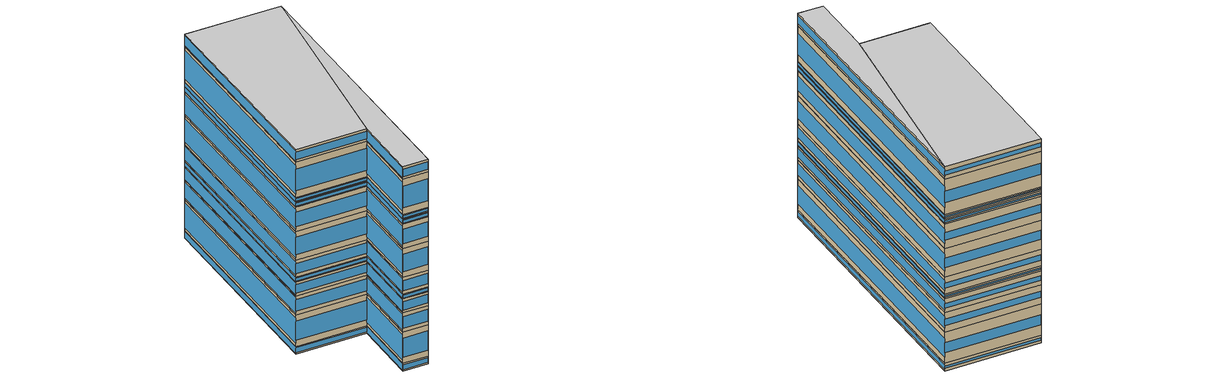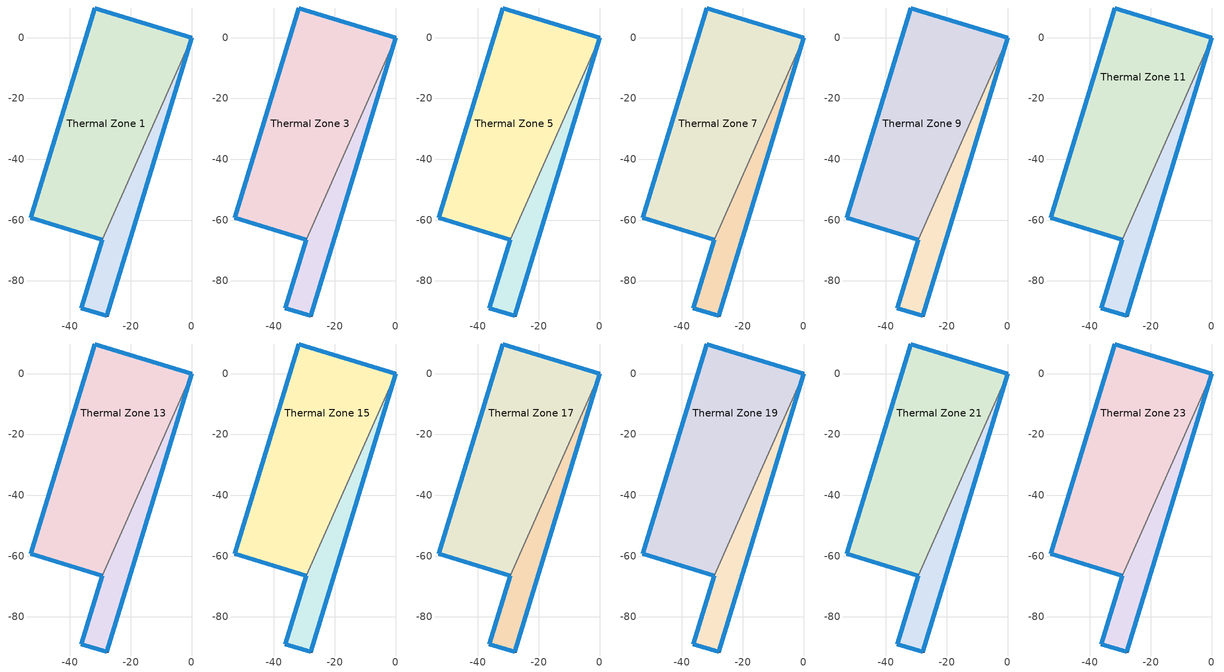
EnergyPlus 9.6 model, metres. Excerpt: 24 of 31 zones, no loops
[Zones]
Thermal Zone 1
 floor ground (ExtSlabCarpet): 0,0 -29.35,-66.42 -52.87,-59.23 -31.79,9.72 z0
 wall outside (Ext Wall): 0,0 -31.79,9.72 -52.87,-59.23 -29.35,-66.42 z0:2.76
 wall to Thermal Zone 2 (Interior Wall): -29.35,-66.42 0,0 z0:2.76
 window (Ext Window): -31.79,9.71 -52.86,-59.22 z0.28:2.48; -52.86,-59.23 -29.36,-66.42 z0.54:2.22; -0.01,0 -31.78,9.72 z0.94:1.82
Thermal Zone 2
 floor ground (ExtSlabCarpet): -36.25,-89 -29.35,-66.42 0,0 -27.98,-91.53 z0
 wall outside (Ext Wall): -29.35,-66.42 -36.25,-89 -27.98,-91.53 0,0 z0:2.76
 window (Ext Window): -29.35,-66.43 -36.25,-88.99 z0.28:2.48; -36.25,-89 -27.99,-91.53 z0.54:2.22; -27.98,-91.52 0,-0.01 z0.57:2.19
Thermal Zone 3
 floor to Thermal Zone 1 (Interior Floor): 0,0 -29.35,-66.42 -52.87,-59.23 -31.79,9.72 z2.76
 wall outside (Ext Wall): 0,0 -31.79,9.72 -52.87,-59.23 -29.35,-66.42 z2.76:14.23
 wall to Thermal Zone 4 (Interior Wall): -29.35,-66.42 0,0 z2.76:14.23
 window (Ext Window): -31.79,9.71 -52.86,-59.22 z3.91:13.08; -52.86,-59.23 -29.36,-66.42 z5:11.99; -0.01,0 -31.78,9.72 z6.66:10.33
Thermal Zone 4
 floor to Thermal Zone 2 (Interior Floor): 0,0 -27.98,-91.53 -36.25,-89 -29.35,-66.42 z2.76
 wall outside (Ext Wall): -29.35,-66.42 -36.25,-89 -27.98,-91.53 0,0 z2.76:14.23
 window (Ext Window): -29.35,-66.43 -36.25,-88.99 z3.91:13.08; -36.25,-89 -27.99,-91.53 z5:11.99; -27.98,-91.52 0,-0.01 z5.11:11.88
Thermal Zone 5
 floor to Thermal Zone 3 (Interior Floor): 0,0 -29.35,-66.42 -52.87,-59.23 -31.79,9.72 z14.23
 wall outside (Ext Wall): 0,0 -31.79,9.72 -52.87,-59.23 -29.35,-66.42 z14.23:21.27
 wall to Thermal Zone 6 (Interior Wall): -29.35,-66.42 0,0 z14.23:21.27
 window (Ext Window): -31.79,9.71 -52.86,-59.22 z14.93:20.57; -52.86,-59.23 -29.36,-66.42 z15.6:19.9; -0.01,0 -31.78,9.72 z16.62:18.88
Thermal Zone 6
 floor to Thermal Zone 4 (Interior Floor): 0,0 -27.98,-91.53 -36.25,-89 -29.35,-66.42 z14.23
 wall outside (Ext Wall): -29.35,-66.42 -36.25,-89 -27.98,-91.53 0,0 z14.23:21.27
 window (Ext Window): -29.35,-66.43 -36.25,-88.99 z14.93:20.57; -36.25,-89 -27.99,-91.53 z15.6:19.9; -27.98,-91.52 0,-0.01 z15.67:19.83
Thermal Zone 7
 floor to Thermal Zone 5 (Interior Floor): 0,0 -29.35,-66.42 -52.87,-59.23 -31.79,9.72 z21.27
 wall outside (Ext Wall): 0,0 -31.79,9.72 -52.87,-59.23 -29.35,-66.42 z21.27:26.4
 wall to Thermal Zone 8 (Interior Wall): -29.35,-66.42 0,0 z21.27:26.4
 window (Ext Window): -31.79,9.71 -52.86,-59.22 z21.78:25.89; -52.86,-59.23 -29.36,-66.42 z22.27:25.4; -0.01,0 -31.78,9.72 z23.01:24.66
Thermal Zone 8
 floor to Thermal Zone 6 (Interior Floor): 0,0 -27.98,-91.53 -36.25,-89 -29.35,-66.42 z21.27
 wall outside (Ext Wall): -29.35,-66.42 -36.25,-89 -27.98,-91.53 0,0 z21.27:26.4
 window (Ext Window): -29.35,-66.43 -36.25,-88.99 z21.78:25.89; -36.25,-89 -27.99,-91.53 z22.27:25.4; -27.98,-91.52 0,-0.01 z22.32:25.35
Thermal Zone 9
 floor to Thermal Zone 7 (Interior Floor): 0,0 -29.35,-66.42 -52.87,-59.23 -31.79,9.72 z26.4
 wall outside (Ext Wall): 0,0 -31.79,9.72 -52.87,-59.23 -29.35,-66.42 z26.4:28.18
 wall to Thermal Zone 10 (Interior Wall): -29.35,-66.42 0,0 z26.4:28.18
 window (Ext Window): -31.79,9.71 -52.86,-59.22 z26.58:28; -52.86,-59.23 -29.36,-66.42 z26.75:27.83; -0.01,0 -31.78,9.72 z27.01:27.57
Thermal Zone 10
 floor to Thermal Zone 8 (Interior Floor): 0,0 -27.98,-91.53 -36.25,-89 -29.35,-66.42 z26.4
 wall outside (Ext Wall): -29.35,-66.42 -36.25,-89 -27.98,-91.53 0,0 z26.4:28.18
 window (Ext Window): -29.35,-66.43 -36.25,-88.99 z26.58:28; -36.25,-89 -27.99,-91.53 z26.75:27.83; -27.98,-91.52 0,-0.01 z26.76:27.82
Thermal Zone 11
 floor to Thermal Zone 9 (Interior Floor): 0,0 -29.35,-66.42 -52.87,-59.23 -31.79,9.72 z28.18
 wall outside (Ext Wall): 0,0 -31.79,9.72 -52.87,-59.23 -29.35,-66.42 z28.18:34.32
 wall to Thermal Zone 12 (Interior Wall): -29.35,-66.42 0,0 z28.18:34.32
 window (Ext Window): -31.79,9.71 -52.86,-59.22 z28.79:33.71; -52.86,-59.23 -29.36,-66.42 z29.38:33.12; -0.01,0 -31.78,9.72 z30.27:32.23
Thermal Zone 12
 floor to Thermal Zone 10 (Interior Floor): 0,0 -27.98,-91.53 -36.25,-89 -29.35,-66.42 z28.18
 wall outside (Ext Wall): -29.35,-66.42 -36.25,-89 -27.98,-91.53 0,0 z28.18:34.32
 window (Ext Window): -29.35,-66.43 -36.25,-88.99 z28.79:33.71; -36.25,-89 -27.99,-91.53 z29.38:33.12; -27.98,-91.52 0,-0.01 z29.44:33.06
Thermal Zone 13
 floor to Thermal Zone 11 (Interior Floor): 0,0 -29.35,-66.42 -52.87,-59.23 -31.79,9.72 z34.32
 wall outside (Ext Wall): 0,0 -31.79,9.72 -52.87,-59.23 -29.35,-66.42 z34.32:44.9
 wall to Thermal Zone 14 (Interior Wall): -29.35,-66.42 0,0 z34.32:44.9
 window (Ext Window): -31.79,9.71 -52.86,-59.22 z35.38:43.84; -52.86,-59.23 -29.36,-66.42 z36.38:42.84; -0.01,0 -31.78,9.72 z37.92:41.3
Thermal Zone 14
 floor to Thermal Zone 12 (Interior Floor): 0,0 -27.98,-91.53 -36.25,-89 -29.35,-66.42 z34.32
 wall outside (Ext Wall): -29.35,-66.42 -36.25,-89 -27.98,-91.53 0,0 z34.32:44.9
 window (Ext Window): -29.35,-66.43 -36.25,-88.99 z35.38:43.84; -36.25,-89 -27.99,-91.53 z36.38:42.84; -27.98,-91.52 0,-0.01 z36.49:42.73
Thermal Zone 15
 floor to Thermal Zone 13 (Interior Floor): 0,0 -29.35,-66.42 -52.87,-59.23 -31.79,9.72 z44.9
 wall outside (Ext Wall): 0,0 -31.79,9.72 -52.87,-59.23 -29.35,-66.42 z44.9:53.79
 wall to Thermal Zone 16 (Interior Wall): -29.35,-66.42 0,0 z44.9:53.79
 window (Ext Window): -31.79,9.71 -52.86,-59.22 z45.79:52.9; -52.86,-59.23 -29.36,-66.42 z46.63:52.06; -0.01,0 -31.78,9.72 z47.92:50.77
Thermal Zone 16
 floor to Thermal Zone 14 (Interior Floor): 0,0 -27.98,-91.53 -36.25,-89 -29.35,-66.42 z44.9
 wall outside (Ext Wall): -29.35,-66.42 -36.25,-89 -27.98,-91.53 0,0 z44.9:53.79
 window (Ext Window): -29.35,-66.43 -36.25,-88.99 z45.79:52.9; -36.25,-89 -27.99,-91.53 z46.63:52.06; -27.98,-91.52 0,-0.01 z46.72:51.97
Thermal Zone 17
 floor to Thermal Zone 15 (Interior Floor): 0,0 -29.35,-66.42 -52.87,-59.23 -31.79,9.72 z53.79
 wall outside (Ext Wall): 0,0 -31.79,9.72 -52.87,-59.23 -29.35,-66.42 z53.79:55.67
 wall to Thermal Zone 18 (Interior Wall): -29.35,-66.42 0,0 z53.79:55.67
 window (Ext Window): -31.79,9.71 -52.86,-59.22 z53.98:55.48; -52.86,-59.23 -29.36,-66.42 z54.16:55.3; -0.01,0 -31.78,9.72 z54.43:55.03
Thermal Zone 18
 floor to Thermal Zone 16 (Interior Floor): 0,0 -27.98,-91.53 -36.25,-89 -29.35,-66.42 z53.79
 wall outside (Ext Wall): -29.35,-66.42 -36.25,-89 -27.98,-91.53 0,0 z53.79:55.67
 window (Ext Window): -29.35,-66.43 -36.25,-88.99 z53.98:55.48; -36.25,-89 -27.99,-91.53 z54.16:55.3; -27.98,-91.52 0,-0.01 z54.18:55.28
Thermal Zone 19
 floor to Thermal Zone 17 (Interior Floor): 0,0 -29.35,-66.42 -52.87,-59.23 -31.79,9.72 z55.67
 wall outside (Ext Wall): 0,0 -31.79,9.72 -52.87,-59.23 -29.35,-66.42 z55.67:57.27
 wall to Thermal Zone 20 (Interior Wall): -29.35,-66.42 0,0 z55.67:57.27
 window (Ext Window): -31.79,9.71 -52.86,-59.22 z55.83:57.11; -52.86,-59.23 -29.36,-66.42 z55.98:56.96; -0.01,0 -31.78,9.72 z56.21:56.73
Thermal Zone 20
 floor to Thermal Zone 18 (Interior Floor): 0,0 -27.98,-91.53 -36.25,-89 -29.35,-66.42 z55.67
 wall outside (Ext Wall): -29.35,-66.42 -36.25,-89 -27.98,-91.53 0,0 z55.67:57.27
 window (Ext Window): -29.35,-66.43 -36.25,-88.99 z55.83:57.11; -36.25,-89 -27.99,-91.53 z55.98:56.96; -27.98,-91.52 0,-0.01 z56:56.94
Thermal Zone 21
 floor to Thermal Zone 19 (Interior Floor): 0,0 -29.35,-66.42 -52.87,-59.23 -31.79,9.72 z57.27
 wall outside (Ext Wall): 0,0 -31.79,9.72 -52.87,-59.23 -29.35,-66.42 z57.27:70.3
 wall to Thermal Zone 22 (Interior Wall): -29.35,-66.42 0,0 z57.27:70.3
 window (Ext Window): -31.79,9.71 -52.86,-59.22 z58.57:69; -52.86,-59.23 -29.36,-66.42 z59.81:67.76; -0.01,0 -31.78,9.72 z61.7:65.87
Thermal Zone 22
 floor to Thermal Zone 20 (Interior Floor): 0,0 -27.98,-91.53 -36.25,-89 -29.35,-66.42 z57.27
 wall outside (Ext Wall): -29.35,-66.42 -36.25,-89 -27.98,-91.53 0,0 z57.27:70.3
 window (Ext Window): -29.35,-66.43 -36.25,-88.99 z58.57:69; -36.25,-89 -27.99,-91.53 z59.81:67.76; -27.98,-91.52 0,-0.01 z59.94:67.63
Thermal Zone 23
 floor to Thermal Zone 21 (Interior Floor): 0,0 -29.35,-66.42 -52.87,-59.23 -31.79,9.72 z70.3
 wall outside (Ext Wall): 0,0 -31.79,9.72 -52.87,-59.23 -29.35,-66.42 z70.3:74.86
 wall to Thermal Zone 24 (Interior Wall): -29.35,-66.42 0,0 z70.3:74.86
 window (Ext Window): -31.79,9.71 -52.86,-59.22 z70.76:74.4; -52.86,-59.23 -29.36,-66.42 z71.19:73.97; -0.01,0 -31.78,9.72 z71.85:73.31
 ceiling to Thermal Zone 25 (Interior Ceiling): 0,0 -31.79,9.72 -52.87,-59.23 -29.35,-66.42 z74.86
Thermal Zone 24
 floor to Thermal Zone 22 (Interior Floor): 0,0 -27.98,-91.53 -36.25,-89 -29.35,-66.42 z70.3
 wall outside (Ext Wall): -29.35,-66.42 -36.25,-89 -27.98,-91.53 0,0 z70.3:74.86
 window (Ext Window): -29.35,-66.43 -36.25,-88.99 z70.76:74.4; -36.25,-89 -27.99,-91.53 z71.19:73.97; -27.98,-91.52 0,-0.01 z71.23:73.93
 ceiling to Thermal Zone 26 (Interior Ceiling): 0,0 -29.35,-66.42 -36.25,-89 -27.98,-91.53 z74.86
[Building]
Building 1: North Axis {deg}=-0
[Site:Location]
Washington Dc Dulles IntL Ar: Latitude {deg}=38.98; Longitude {deg}=-77.47; Time Zone {hr}=-5; Elevation {m}=82
[SizingPeriod:DesignDay] Day of Month=21; Dry-Bulb Temperature Range Modifier Type=DefaultMultipliers; Barometric Pressure {Pa}=86790; Rain Indicator=No; Snow Indicator=No; Daylight Saving Time Indicator=No; Begin Environment Reset Mode=FullResetAtBeginEnvironment
Name | Month | Day Type | Maximum Dry-Bulb Temperature {C} | Daily Dry-Bulb Temperature Range {deltaC} | Humidity Condition Type | Wetbulb or DewPoint at Maximum Dry-Bulb {C} | Wind Speed {m/s} | Wind Direction {deg} | Solar Model Indicator | ASHRAE Clear Sky Optical Depth for Beam Irradiance (taub) | ASHRAE Clear Sky Optical Depth for Diffuse Irradiance (taud) | Enthalpy at Maximum Dry-Bulb {J/kg} | Sky Clearness
SALT-LAKE-CITY-IAP Ann Clg .4% Condns DB=>MWB | 7 | SummerDesignDay | 36.5 | 14.4 | Wetbulb | 17.1 | 5 | 340 | ASHRAETau | 0.339 | 2.366
SALT-LAKE-CITY-IAP Ann Clg .4% Condns DP=>MDB | 7 | SummerDesignDay | 22.5 | 14.4 | Dewpoint | 15.6 | 5 | 340 | ASHRAETau | 0.339 | 2.366
SALT-LAKE-CITY-IAP Ann Clg .4% Condns Enth=>MDB | 7 | SummerDesignDay | 30.8 | 14.4 | Enthalpy |  | 5 | 340 | ASHRAETau | 0.339 | 2.366 | 59300
SALT-LAKE-CITY-IAP Ann Clg .4% Condns WB=>MDB | 7 | SummerDesignDay | 31.2 | 14.4 | Wetbulb | 19 | 5 | 340 | ASHRAETau | 0.339 | 2.366
SALT-LAKE-CITY-IAP Ann Htg 99.6% Condns DB | 1 | WinterDesignDay | -12.4 | 0 | Wetbulb | -12.4 | 2.6 | 140 | ASHRAEClearSky |  |  |  | 0
SALT-LAKE-CITY-IAP Ann Htg Wind 99.6% Condns WS=>MCDB | 1 | WinterDesignDay | 6.8 | 0 | Wetbulb | 6.8 | 12.4 | 140 | ASHRAEClearSky |  |  |  | 0
SALT-LAKE-CITY-IAP Ann Hum_n 99.6% Condns DP=>MCDB | 1 | WinterDesignDay | -10.7 | 0 | Dewpoint | -16.2 | 2.6 | 140 | ASHRAEClearSky |  |  |  | 0
[Material] Thermal Absorptance=0.9
Name | Roughness | Thickness m | Conductivity W/m-K | Density kg/m3 | Specific Heat J/kg-K | Solar Absorptance | Visible Absorptance
wall concrete | MediumRough | 0.03 | 0.5 | 2243 | 837 | 0.65 | 0.65
Wall Insulation [18] | MediumRough | 0.1693 | 0.049 | 265 | 836.8 | 0.7 | 0.7
F16 Acoustic tile | MediumSmooth | 0.0191 | 0.06 | 368 | 590 | 0.3 | 0.3
M11 100mm lightweight concrete | MediumRough | 0.1016 | 0.53 | 1280 | 840 | 0.5 | 0.5
MAT-CC05 4 HW CONCRETE | Rough | 0.1016 | 1.311 | 2240 | 836.8 | 0.85 | 0.85
G01a 19mm gypsum board | MediumSmooth | 0.019 | 0.16 | 800 | 1090 | 0.4 | 0.4
[Material:AirGap]
Name | Thermal Resistance m2-K/W
F04 Wall air space resistance | 0.15
F05 Ceiling air space resistance | 0.18
[Material:NoMass]
CP02 CARPET PAD: Roughness=Smooth; Thermal Resistance m2-K/W=0.1; Thermal Absorptance=0.9; Solar Absorptance=0.8; Visible Absorptance=0.8
[WindowMaterial:SimpleGlazingSystem]
Window Material Simple Glazing System: U-Factor W/m2-K=1.8; Solar Heat Gain Coefficient=0.3
[Construction]
Ext Wall: wall concrete, Wall Insulation [18]
Ext Window: Window Material Simple Glazing System
ExtSlabCarpet: MAT-CC05 4 HW CONCRETE, CP02 CARPET PAD
Interior Ceiling: M11 100mm lightweight concrete, F05 Ceiling air space resistance, F16 Acoustic tile
Interior Floor: F16 Acoustic tile, F05 Ceiling air space resistance, M11 100mm lightweight concrete
Interior Wall: G01a 19mm gypsum board, F04 Wall air space resistance, G01a 19mm gypsum board
[Zone]
Thermal Zone 1; Thermal Zone 2: 197, 0, 0, 0, , 1, , , , , , Yes
Thermal Zone 3; Thermal Zone 4: 197, 0, 0, 2.76, , 1, , , , , , Yes
Thermal Zone 5; Thermal Zone 6: 197, 0, 0, 14.23, , 1, , , , , , Yes
Thermal Zone 7; Thermal Zone 8: 197, 0, 0, 21.27, , 1, , , , , , Yes
Thermal Zone 9; Thermal Zone 10: 197, 0, 0, 26.4, , 1, , , , , , Yes
Thermal Zone 11; Thermal Zone 12: 197, 0, 0, 28.18, , 1, , , , , , Yes
Thermal Zone 13; Thermal Zone 14: 197, 0, 0, 34.32, , 1, , , , , , Yes
Thermal Zone 15; Thermal Zone 16: 197, 0, 0, 44.9, , 1, , , , , , Yes
Thermal Zone 17; Thermal Zone 18: 197, 0, 0, 53.79, , 1, , , , , , Yes
Thermal Zone 19; Thermal Zone 20: 197, 0, 0, 55.67, , 1, , , , , , Yes
Thermal Zone 21; Thermal Zone 22: 197, 0, 0, 57.27, , 1, , , , , , Yes
Thermal Zone 23; Thermal Zone 24: 197, 0, 0, 70.3, , 1, , , , , , Yes
[AvailabilityManager:Scheduled] Schedule=Always On Discrete
VAV with Reheat 1 Availability Manager; Air Loop HVAC Outdoor Air System 1 Availability Manager; VAV with Reheat 2 Availability Manager; Air Loop HVAC Outdoor Air System 2 Availability Manager; VAV with Reheat 3 Availability Manager; Air Loop HVAC Outdoor Air System 3 Availability Manager
[Schedule:Constant]
Always On Discrete: Hourly Value=1
